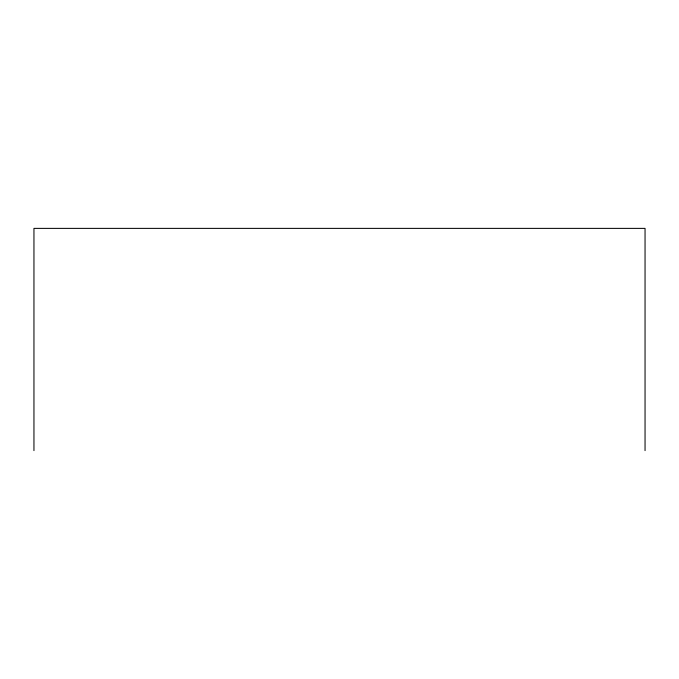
<?xml version="1.0" encoding="UTF-8"?>
<svg xmlns="http://www.w3.org/2000/svg" width="679" height="679" viewBox="0 0 679 679"><rect width="100%" height="100%" fill="white"/><g stroke="black" fill="none" stroke-linecap="round" stroke-linejoin="round"><path stroke-width="1.02" d="M645.05 450.618L645.05 228.382L33.95 228.382L33.95 450.618"/></g></svg>
